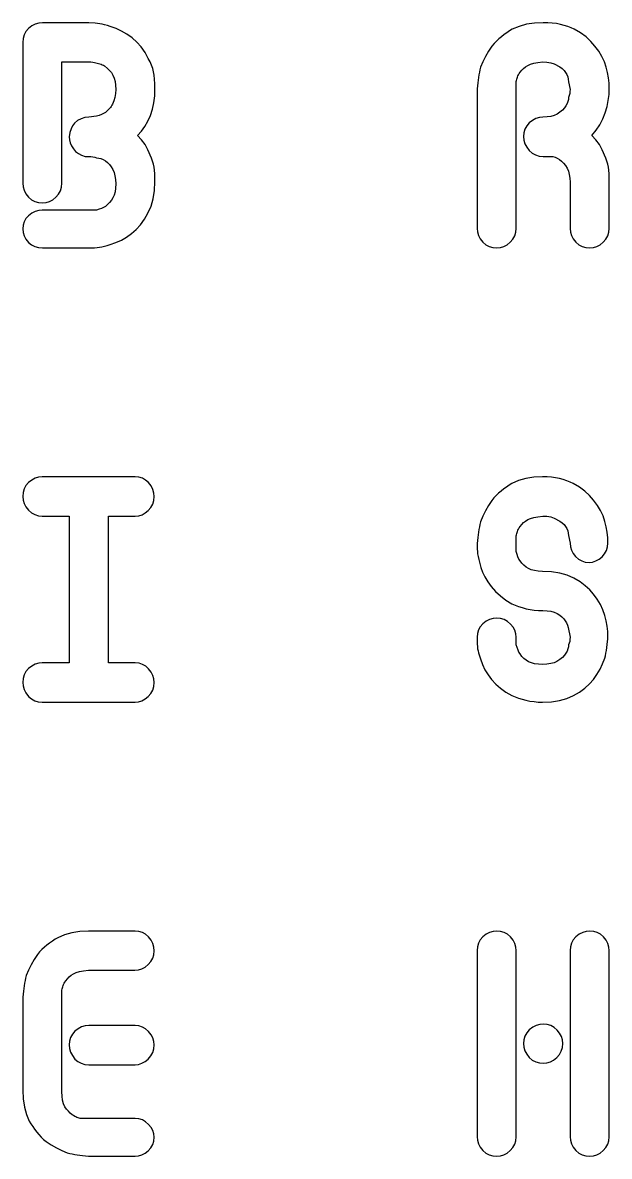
# Model space of a CAD drawing. Header units: metres. Extents: x -3 to 203, y -205 to 5.
# Drawn here: x 56.9 to 82.72, y -144.84 to -94.92 of the extents above; entities that cross this region are included whole.
import ezdxf

# ---------------------------------------------------------------- set-up
doc = ezdxf.new("R2010")
doc.units = ezdxf.units.M

msp = doc.modelspace()

# ---------------------------------------------------------------- linework, layer by layer
for p, q in [((57.0421, -95.3092), (56.9636, -95.4565)), ((57.1519, -95.1758), (57.0421, -95.3092)), ((57.3006, -95.0655), (57.1519, -95.1758)), ((57.4526, -94.9868), (57.3006, -95.0655)), ((57.6081, -94.9395), (57.4526, -94.9868)), ((57.7669, -94.9238), (57.6081, -94.9395)), ((59.8199, -94.9238), (57.7669, -94.9238)), ((60.0866, -94.9518), (59.8199, -94.9238)), ((60.3009, -94.9798), (60.0866, -94.9518)), ((60.4002, -94.9968), (60.3009, -94.9798)), ((60.5091, -95.021), (60.4002, -94.9968)), ((60.6277, -95.0523), (60.5091, -95.021)), ((60.7559, -95.0908), (60.6277, -95.0523)), ((61.0096, -95.1794), (60.7559, -95.0908)), ((61.2546, -95.2925), (61.0096, -95.1794)), ((61.4911, -95.4299), (61.2546, -95.2925)), ((78.3323, -95.2883), (78.2136, -95.367)), ((78.4509, -95.2158), (78.3323, -95.2883)), ((78.7513, -95.088), (78.4509, -95.2158)), ((79.0796, -94.9968), (78.7513, -95.088)), ((79.4358, -94.942), (79.0796, -94.9968)), ((79.8199, -94.9238), (79.4358, -94.942)), ((80.0189, -94.9286), (79.8199, -94.9238)), ((80.2109, -94.943), (80.0189, -94.9286)), ((80.3959, -94.9671), (80.2109, -94.943)), ((80.5739, -95.0008), (80.3959, -94.9671)), ((80.7423, -95.0427), (80.5739, -95.0008)), ((80.8986, -95.0925), (80.7423, -95.0427)), ((81.0428, -95.1502), (80.8986, -95.0925)), ((81.1749, -95.2158), (81.0428, -95.1502)), ((81.4566, -95.3766), (81.1749, -95.2158)), ((56.9166, -95.6177), (56.9009, -95.7928)), ((56.9009, -95.7928), (56.9009, -101.991)), ((56.9636, -95.4565), (56.9166, -95.6177)), ((61.7189, -95.5918), (61.4911, -95.4299)), ((61.9311, -95.7788), (61.7189, -95.5918)), ((62.1206, -95.9918), (61.9311, -95.7788)), ((77.6513, -95.8445), (77.5569, -95.9538)), ((77.7526, -95.7395), (77.6513, -95.8445)), ((77.8608, -95.6389), (77.7526, -95.7395)), ((77.9759, -95.5428), (77.8608, -95.6389)), ((78.0948, -95.4518), (77.9759, -95.5428)), ((78.2136, -95.367), (78.0948, -95.4518)), ((81.7019, -95.5533), (81.4566, -95.3766)), ((81.9106, -95.7456), (81.7019, -95.5533)), ((82.0829, -95.9538), (81.9106, -95.7456)), ((62.2876, -96.2308), (62.1206, -95.9918)), ((62.4319, -96.4958), (62.2876, -96.2308)), ((77.4051, -96.1789), (77.2709, -96.4093)), ((77.5569, -95.9538), (77.4051, -96.1789)), ((82.2561, -96.1785), (82.0829, -95.9538)), ((82.3986, -96.4075), (82.2561, -96.1785)), ((58.6289, -101.991), (58.6289, -96.6518)), ((58.6289, -96.6518), (59.8199, -96.6518)), ((59.8199, -96.6518), (59.9064, -96.6539)), ((59.9064, -96.6539), (59.9859, -96.6605)), ((59.9859, -96.6605), (60.0584, -96.6714)), ((60.0584, -96.6714), (60.1239, -96.6868)), ((60.1239, -96.6868), (60.2996, -96.7398)), ((60.2996, -96.7398), (60.3529, -96.7578)), ((60.3529, -96.7578), (60.4036, -96.7775)), ((60.4036, -96.7775), (60.4516, -96.8015)), ((60.4516, -96.8015), (60.4971, -96.8299)), ((60.4971, -96.8299), (60.6386, -96.9385)), ((62.5089, -96.6475), (62.4319, -96.4958)), ((62.5729, -96.7968), (62.5089, -96.6475)), ((62.6239, -96.9435), (62.5729, -96.7968)), ((77.1541, -96.6449), (77.0549, -96.8858)), ((77.2709, -96.4093), (77.1541, -96.6449)), ((79.0383, -96.8654), (79.1349, -96.8048)), ((79.1349, -96.8048), (79.2519, -96.7536)), ((79.2519, -96.7536), (79.4009, -96.711)), ((79.4009, -96.711), (79.5819, -96.6771)), ((79.5819, -96.6771), (79.7949, -96.6518)), ((79.7949, -96.6518), (79.9798, -96.6614)), ((79.9798, -96.6614), (80.1454, -96.6905)), ((80.1454, -96.6905), (80.2917, -96.739)), ((80.2917, -96.739), (80.5417, -96.8733)), ((82.5106, -96.6409), (82.3986, -96.4075)), ((82.5919, -96.8788), (82.5106, -96.6409)), ((60.6386, -96.9385), (60.7269, -97.0258)), ((60.7269, -97.0258), (60.8046, -97.1245)), ((60.8046, -97.1245), (60.8719, -97.2348)), ((60.8719, -97.2348), (60.9266, -97.3609)), ((62.6619, -97.0878), (62.6239, -96.9435)), ((62.6894, -97.2411), (62.6619, -97.0878)), ((62.7091, -97.4163), (62.6894, -97.2411)), ((76.9639, -97.3308), (76.9306, -97.5675)), ((76.9827, -97.2193), (76.9639, -97.3308)), ((77.0041, -97.108), (76.9827, -97.2193)), ((77.0282, -96.9968), (77.0041, -97.108)), ((77.0549, -96.8858), (77.0282, -96.9968)), ((78.6611, -97.3673), (78.6769, -97.3188)), ((78.6769, -97.3188), (78.6974, -97.269)), ((78.6974, -97.269), (78.7241, -97.2175)), ((78.7241, -97.2175), (78.7569, -97.1644)), ((78.7569, -97.1644), (78.7959, -97.1098)), ((78.7959, -97.1098), (78.8688, -97.0179)), ((78.8688, -97.0179), (78.9496, -96.9365)), ((78.9496, -96.9365), (79.0383, -96.8654)), ((80.5417, -96.8733), (80.6464, -96.947)), ((80.6464, -96.947), (80.7327, -97.0278)), ((80.7327, -97.0278), (80.8009, -97.1158)), ((80.8009, -97.1158), (80.8534, -97.2094)), ((80.8534, -97.2094), (80.8929, -97.3085)), ((80.8929, -97.3085), (80.9194, -97.4129)), ((82.6501, -97.1183), (82.5919, -96.8788)), ((82.6916, -97.357), (82.6501, -97.1183)), ((60.9266, -97.3609), (60.9656, -97.5073)), ((60.9656, -97.5073), (60.9891, -97.6739)), ((60.9891, -97.6739), (60.9969, -97.8608)), ((62.7209, -97.6131), (62.7091, -97.4163)), ((62.7122, -98.1505), (62.7249, -97.8318)), ((62.7249, -97.8318), (62.7209, -97.6131)), ((76.9306, -97.5675), (76.9009, -97.8318)), ((76.9009, -97.8318), (76.9009, -103.981)), ((78.6289, -97.5128), (78.6371, -97.4643)), ((78.6289, -103.983), (78.6289, -97.5128)), ((78.6371, -97.4643), (78.6479, -97.4158)), ((78.6479, -97.4158), (78.6611, -97.3673)), ((80.9194, -97.4129), (80.9329, -97.5228)), ((80.9329, -97.5228), (80.9969, -97.8608)), ((82.7166, -97.5948), (82.6916, -97.357)), ((82.7136, -98.0858), (82.7249, -97.8318)), ((82.7249, -97.8318), (82.7166, -97.5948)), ((60.9621, -98.2125), (60.9187, -98.3672)), ((60.9882, -98.0437), (60.9621, -98.2125)), ((60.9969, -97.8608), (60.9882, -98.0437)), ((62.6744, -98.4528), (62.7122, -98.1505)), ((80.9256, -98.3037), (80.9036, -98.3965)), ((80.9329, -98.2118), (80.9256, -98.3037)), ((80.9609, -98.1264), (80.9329, -98.2118)), ((80.9809, -98.0395), (80.9609, -98.1264)), ((80.9929, -97.9509), (80.9809, -98.0395)), ((80.9969, -97.8608), (80.9929, -97.9509)), ((82.6796, -98.3468), (82.7136, -98.0858)), ((60.7199, -98.7038), (60.5399, -98.8728)), ((60.7596, -98.66), (60.7199, -98.7038)), ((60.7959, -98.6128), (60.7596, -98.66)), ((60.8286, -98.562), (60.7959, -98.6128)), ((60.8579, -98.5078), (60.8286, -98.562)), ((60.9187, -98.3672), (60.8579, -98.5078)), ((62.5229, -99.0078), (62.6113, -98.7385)), ((62.6113, -98.7385), (62.6744, -98.4528)), ((80.6591, -98.7728), (80.5509, -98.8653)), ((80.7474, -98.6793), (80.6591, -98.7728)), ((80.8159, -98.5848), (80.7474, -98.6793)), ((80.8671, -98.4902), (80.8159, -98.5848)), ((80.9036, -98.3965), (80.8671, -98.4902)), ((82.5439, -98.8898), (82.6231, -98.6148)), ((82.6231, -98.6148), (82.6796, -98.3468)), ((59.3207, -99.2362), (59.1869, -99.3548)), ((59.4701, -99.1515), (59.3207, -99.2362)), ((59.6352, -99.1007), (59.4701, -99.1515)), ((59.8159, -99.0838), (59.6352, -99.1007)), ((60.1519, -99.0418), (59.8159, -99.0838)), ((60.2695, -99.0049), (60.1519, -99.0418)), ((60.3734, -98.9645), (60.2695, -99.0049)), ((60.4635, -98.9204), (60.3734, -98.9645)), ((60.5399, -98.8728), (60.4635, -98.9204)), ((62.2819, -99.489), (62.4124, -99.2583)), ((62.4124, -99.2583), (62.5229, -99.0078)), ((79.1969, -99.3368), (79.0884, -99.4694)), ((79.3431, -99.2261), (79.1969, -99.3368)), ((79.4929, -99.147), (79.3431, -99.2261)), ((79.6461, -99.0996), (79.4929, -99.147)), ((79.8029, -99.0838), (79.6461, -99.0996)), ((79.9864, -99.0758), (79.8029, -99.0838)), ((80.1509, -99.052), (79.9864, -99.0758)), ((80.2964, -99.0123), (80.1509, -99.052)), ((80.4229, -98.9568), (80.2964, -99.0123)), ((80.5509, -98.8653), (80.4229, -98.9568)), ((82.3081, -99.418), (82.4399, -99.1608)), ((82.4399, -99.1608), (82.5439, -98.8898)), ((58.9795, -99.7673), (58.9489, -99.9548)), ((59.0294, -99.6048), (58.9795, -99.7673)), ((59.0985, -99.4673), (59.0294, -99.6048)), ((59.1869, -99.3548), (59.0985, -99.4673)), ((61.9609, -99.8908), (62.1314, -99.6998)), ((62.1314, -99.6998), (62.2819, -99.489)), ((78.9644, -99.7714), (78.9489, -99.9408)), ((79.0109, -99.6143), (78.9644, -99.7714)), ((79.0884, -99.4694), (79.0109, -99.6143)), ((81.9609, -99.8908), (82.1484, -99.6613)), ((82.1484, -99.6613), (82.3081, -99.418)), ((58.9489, -99.9548), (58.9603, -100.089)), ((58.9603, -100.089), (58.9944, -100.22)), ((58.9944, -100.22), (59.0513, -100.349)), ((62.1362, -100.086), (61.9609, -99.8908)), ((62.2874, -100.294), (62.1362, -100.086)), ((62.4142, -100.517), (62.2874, -100.294)), ((78.9489, -99.9408), (78.9644, -100.1)), ((78.9644, -100.1), (79.0111, -100.257)), ((79.0111, -100.257), (79.0889, -100.409)), ((82.1362, -100.086), (81.9609, -99.8908)), ((82.2874, -100.294), (82.1362, -100.086)), ((82.4142, -100.517), (82.2874, -100.294)), ((59.0513, -100.349), (59.1309, -100.476)), ((59.1309, -100.476), (59.2314, -100.59)), ((59.2314, -100.59), (59.3511, -100.685)), ((59.3511, -100.685), (59.4899, -100.758)), ((59.4899, -100.758), (59.6479, -100.812)), ((59.6479, -100.812), (59.8159, -100.812)), ((59.8159, -100.812), (59.9051, -100.816)), ((59.9051, -100.816), (59.9909, -100.828)), ((59.9909, -100.828), (60.0731, -100.848)), ((62.5741, -100.886), (62.4142, -100.517)), ((79.0889, -100.409), (79.1979, -100.559)), ((79.1979, -100.559), (79.3293, -100.669)), ((79.3293, -100.669), (79.4744, -100.748)), ((79.4744, -100.748), (79.6333, -100.796)), ((79.6333, -100.796), (79.8059, -100.812)), ((79.8059, -100.812), (80.1379, -100.812)), ((80.1379, -100.812), (80.2364, -100.82)), ((80.2364, -100.82), (80.3349, -100.845)), ((82.5741, -100.886), (82.4142, -100.517)), ((60.0731, -100.848), (60.1519, -100.876)), ((60.1519, -100.876), (60.2489, -100.884)), ((60.2489, -100.884), (60.3459, -100.909)), ((60.3459, -100.909), (60.4429, -100.95)), ((60.4429, -100.95), (60.5399, -101.008)), ((60.5399, -101.008), (60.6329, -101.081)), ((60.6329, -101.081), (60.7181, -101.169)), ((60.7181, -101.169), (60.7954, -101.272)), ((60.7954, -101.272), (60.8649, -101.39)), ((62.6209, -101.018), (62.5741, -100.886)), ((62.6571, -101.15), (62.6209, -101.018)), ((62.6829, -101.283), (62.6571, -101.15)), ((62.7012, -101.423), (62.6829, -101.283)), ((80.3349, -100.845), (80.4334, -100.886)), ((80.4334, -100.886), (80.5319, -100.944)), ((80.5319, -100.944), (80.6264, -101.017)), ((80.6264, -101.017), (80.7131, -101.104)), ((80.7131, -101.104), (80.7919, -101.207)), ((80.7919, -101.207), (80.8629, -101.325)), ((80.8629, -101.325), (80.9215, -101.457)), ((82.6209, -101.018), (82.5741, -100.886)), ((82.6571, -101.15), (82.6209, -101.018)), ((82.6829, -101.283), (82.6571, -101.15)), ((82.7012, -101.423), (82.6829, -101.283)), ((60.8649, -101.39), (60.9226, -101.522)), ((60.9226, -101.522), (60.9639, -101.67)), ((60.9639, -101.67), (60.9886, -101.834)), ((60.9886, -101.834), (60.9969, -102.014)), ((62.7144, -101.578), (62.7012, -101.423)), ((62.7222, -101.749), (62.7144, -101.578)), ((62.7249, -101.936), (62.7222, -101.749)), ((80.9215, -101.457), (80.9634, -101.605)), ((80.9634, -101.605), (80.9885, -101.769)), ((80.9885, -101.769), (80.9969, -101.948)), ((82.7144, -101.578), (82.7012, -101.423)), ((82.7222, -101.749), (82.7144, -101.578)), ((82.7249, -101.936), (82.7222, -101.749)), ((56.9009, -101.991), (56.9167, -102.15)), ((56.9167, -102.15), (56.9641, -102.306)), ((56.9641, -102.306), (57.0432, -102.459)), ((58.4787, -102.475), (58.5621, -102.327)), ((58.5621, -102.327), (58.6122, -102.166)), ((58.6122, -102.166), (58.6289, -101.991)), ((60.9891, -102.209), (60.9656, -102.378)), ((60.9969, -102.014), (60.9891, -102.209)), ((62.6479, -102.675), (62.7056, -102.319)), ((62.7056, -102.319), (62.7249, -101.936)), ((80.9969, -101.948), (80.9969, -103.985)), ((82.7249, -103.981), (82.7249, -101.936)), ((57.0432, -102.459), (57.1539, -102.608)), ((57.1539, -102.608), (57.2874, -102.718)), ((57.2874, -102.718), (57.4349, -102.797)), ((57.4349, -102.797), (57.5964, -102.844)), ((57.9299, -102.844), (58.0809, -102.797)), ((58.0809, -102.797), (58.2249, -102.718)), ((58.2249, -102.718), (58.3619, -102.608)), ((58.3619, -102.608), (58.4787, -102.475)), ((60.8046, -102.74), (60.7269, -102.836)), ((60.8719, -102.639), (60.8046, -102.74)), ((60.9266, -102.522), (60.8719, -102.639)), ((60.9656, -102.378), (60.9266, -102.522)), ((62.5516, -103.004), (62.6479, -102.675)), ((57.3001, -103.317), (57.1519, -103.424)), ((57.4519, -103.241), (57.3001, -103.317)), ((57.6071, -103.195), (57.4519, -103.241)), ((57.5964, -102.844), (57.7719, -102.86)), ((57.7659, -103.18), (57.6071, -103.195)), ((60.1519, -103.18), (57.7659, -103.18)), ((57.7719, -102.86), (57.9299, -102.844)), ((60.2695, -103.143), (60.1519, -103.18)), ((60.3734, -103.103), (60.2695, -103.143)), ((60.4635, -103.06), (60.3734, -103.103)), ((60.5399, -103.013), (60.4635, -103.06)), ((60.6386, -102.927), (60.5399, -103.013)), ((60.7269, -102.836), (60.6386, -102.927)), ((62.2564, -103.58), (62.4169, -103.307)), ((62.4169, -103.307), (62.5516, -103.004)), ((56.9636, -103.69), (56.9166, -103.842)), ((57.0421, -103.551), (56.9636, -103.69)), ((57.1519, -103.424), (57.0421, -103.551)), ((61.8934, -104.032), (62.0819, -103.821)), ((62.0819, -103.821), (62.2564, -103.58)), ((56.9166, -103.842), (56.9009, -104.005)), ((56.9009, -104.005), (56.9166, -104.159)), ((56.9166, -104.159), (56.9636, -104.309)), ((56.9636, -104.309), (57.0421, -104.456)), ((61.4753, -104.363), (61.6909, -104.211)), ((61.6909, -104.211), (61.8934, -104.032)), ((76.9009, -103.981), (76.9167, -104.139)), ((76.9167, -104.139), (76.9641, -104.294)), ((76.9641, -104.294), (77.0432, -104.446)), ((78.4787, -104.462), (78.5621, -104.316)), ((78.5621, -104.316), (78.6122, -104.156)), ((78.6122, -104.156), (78.6289, -103.983)), ((80.9969, -103.985), (81.0127, -104.142)), ((81.0127, -104.142), (81.0601, -104.297)), ((81.0601, -104.297), (81.1392, -104.447)), ((82.5747, -104.461), (82.6581, -104.315)), ((82.6581, -104.315), (82.7082, -104.155)), ((82.7082, -104.155), (82.7249, -103.981)), ((57.0421, -104.456), (57.1519, -104.6)), ((57.1519, -104.6), (57.2848, -104.706)), ((57.2848, -104.706), (57.4316, -104.783)), ((57.4316, -104.783), (57.5923, -104.828)), ((57.5923, -104.828), (57.7669, -104.844)), ((60.0674, -104.837), (60.178, -104.828)), ((60.178, -104.828), (60.2799, -104.816)), ((60.2799, -104.816), (60.3831, -104.797)), ((60.3831, -104.797), (60.4969, -104.77)), ((60.4969, -104.77), (60.6211, -104.735)), ((60.6211, -104.735), (60.7559, -104.691)), ((60.7559, -104.691), (61.0078, -104.603)), ((61.0078, -104.603), (61.2476, -104.494)), ((61.2476, -104.494), (61.4753, -104.363)), ((77.0432, -104.446), (77.1539, -104.594)), ((77.1539, -104.594), (77.2874, -104.703)), ((77.2874, -104.703), (77.4349, -104.781)), ((77.4349, -104.781), (77.5964, -104.828)), ((77.5964, -104.828), (77.7719, -104.844)), ((77.7719, -104.844), (77.9299, -104.828)), ((77.9299, -104.828), (78.0809, -104.781)), ((78.0809, -104.781), (78.2249, -104.703)), ((78.2249, -104.703), (78.3619, -104.594)), ((78.3619, -104.594), (78.4787, -104.462)), ((81.1392, -104.447), (81.2499, -104.595)), ((81.2499, -104.595), (81.3834, -104.704)), ((81.3834, -104.704), (81.5309, -104.781)), ((81.5309, -104.781), (81.6924, -104.828)), ((81.6924, -104.828), (81.8679, -104.844)), ((81.8679, -104.844), (82.0259, -104.828)), ((82.0259, -104.828), (82.1769, -104.781)), ((82.1769, -104.781), (82.3209, -104.703)), ((82.3209, -104.703), (82.4579, -104.594)), ((82.4579, -104.594), (82.5747, -104.461)), ((57.7669, -104.844), (59.8199, -104.844)), ((59.8199, -104.844), (59.948, -104.842)), ((59.948, -104.842), (60.0674, -104.837)), ((57.0415, -115.31), (56.9634, -115.458)), ((57.1509, -115.177), (57.0415, -115.31)), ((57.2986, -115.066), (57.1509, -115.177)), ((57.4496, -114.987), (57.2986, -115.066)), ((57.6041, -114.94), (57.4496, -114.987)), ((57.7619, -114.924), (57.6041, -114.94)), ((61.8459, -114.924), (57.7619, -114.924)), ((62.0133, -114.94), (61.8459, -114.924)), ((62.1686, -114.987), (62.0133, -114.94)), ((62.3118, -115.066), (62.1686, -114.987)), ((62.4429, -115.177), (62.3118, -115.066)), ((62.5522, -115.326), (62.4429, -115.177)), ((78.3164, -115.292), (78.1989, -115.372)), ((78.4339, -115.219), (78.3164, -115.292)), ((78.7311, -115.09), (78.4339, -115.219)), ((79.0559, -114.998), (78.7311, -115.09)), ((79.4081, -114.942), (79.0559, -114.998)), ((79.7879, -114.924), (79.4081, -114.942)), ((79.9845, -114.929), (79.7879, -114.924)), ((80.1741, -114.943), (79.9845, -114.929)), ((80.3569, -114.967), (80.1741, -114.943)), ((80.5329, -115.001), (80.3569, -114.967)), ((80.6998, -115.043), (80.5329, -115.001)), ((80.8546, -115.093), (80.6998, -115.043)), ((80.9973, -115.151), (80.8546, -115.093)), ((81.1279, -115.217), (80.9973, -115.151)), ((81.4068, -115.378), (81.1279, -115.217)), ((56.9165, -115.619), (56.9009, -115.795)), ((56.9009, -115.795), (56.9166, -115.953)), ((56.9634, -115.458), (56.9165, -115.619)), ((62.6304, -115.479), (62.5522, -115.326)), ((62.6772, -115.635), (62.6304, -115.479)), ((62.6766, -115.964), (62.6929, -115.795)), ((62.6929, -115.795), (62.6772, -115.635)), ((77.7434, -115.748), (77.6433, -115.854)), ((77.8503, -115.647), (77.7434, -115.748)), ((77.9639, -115.55), (77.8503, -115.647)), ((78.0814, -115.458), (77.9639, -115.55)), ((78.1989, -115.372), (78.0814, -115.458)), ((81.6494, -115.555), (81.4068, -115.378)), ((81.8557, -115.748), (81.6494, -115.555)), ((82.0259, -115.956), (81.8557, -115.748)), ((56.9166, -115.953), (56.9636, -116.104)), ((56.9636, -116.104), (57.0421, -116.248)), ((57.0421, -116.248), (57.1519, -116.385)), ((62.4319, -116.399), (62.5461, -116.266)), ((62.5461, -116.266), (62.6276, -116.121)), ((62.6276, -116.121), (62.6766, -115.964)), ((77.3999, -116.191), (77.2671, -116.424)), ((77.5499, -115.964), (77.3999, -116.191)), ((77.6433, -115.854), (77.5499, -115.964)), ((82.1973, -116.181), (82.0259, -115.956)), ((82.3384, -116.412), (82.1973, -116.181)), ((57.1519, -116.385), (57.2843, -116.502)), ((57.2843, -116.502), (57.4306, -116.585)), ((57.4306, -116.585), (57.5908, -116.635)), ((57.5908, -116.635), (57.7649, -116.652)), ((57.7649, -116.652), (58.9489, -116.652)), ((58.9489, -116.652), (58.9489, -123.116)), ((60.6769, -123.116), (60.6769, -116.652)), ((60.6769, -116.652), (61.8559, -116.652)), ((61.8559, -116.652), (62.0104, -116.636)), ((62.0104, -116.636), (62.1579, -116.589)), ((62.1579, -116.589), (62.2984, -116.509)), ((62.2984, -116.509), (62.4319, -116.399)), ((77.1514, -116.662), (77.0529, -116.905)), ((77.2671, -116.424), (77.1514, -116.662)), ((79.0383, -116.868), (79.1349, -116.807)), ((79.1349, -116.807), (79.2519, -116.755)), ((79.2519, -116.755), (79.4009, -116.712)), ((79.4009, -116.712), (79.5819, -116.677)), ((79.5819, -116.677), (79.7949, -116.652)), ((79.7949, -116.652), (79.9798, -116.661)), ((79.9798, -116.661), (80.1454, -116.69)), ((80.1454, -116.69), (80.2917, -116.738)), ((80.2917, -116.738), (80.5417, -116.87)), ((82.4492, -116.646), (82.3384, -116.412)), ((82.5299, -116.885), (82.4492, -116.646)), ((76.9816, -117.242), (76.9629, -117.355)), ((77.0029, -117.13), (76.9816, -117.242)), ((77.0266, -117.017), (77.0029, -117.13)), ((77.0529, -116.905), (77.0266, -117.017)), ((78.6769, -117.327), (78.6974, -117.276)), ((78.6974, -117.276), (78.7241, -117.225)), ((78.7241, -117.225), (78.7569, -117.171)), ((78.7569, -117.171), (78.7959, -117.116)), ((78.7959, -117.116), (78.8688, -117.023)), ((78.8688, -117.023), (78.9496, -116.94)), ((78.9496, -116.94), (79.0383, -116.868)), ((80.5417, -116.87), (80.6464, -116.943)), ((80.6464, -116.943), (80.7327, -117.023)), ((80.7327, -117.023), (80.8009, -117.11)), ((80.8009, -117.11), (80.8534, -117.202)), ((80.8534, -117.202), (80.8929, -117.3)), ((80.8929, -117.3), (80.9194, -117.403)), ((82.5872, -117.125), (82.5299, -116.885)), ((82.6281, -117.364), (82.5872, -117.125)), ((76.9304, -117.594), (76.9009, -117.861)), ((76.9629, -117.355), (76.9304, -117.594)), ((78.6289, -117.523), (78.6371, -117.474)), ((78.6289, -118.212), (78.6289, -117.523)), ((78.6371, -117.474), (78.6479, -117.425)), ((78.6479, -117.425), (78.6611, -117.376)), ((78.6611, -117.376), (78.6769, -117.327)), ((80.9194, -117.403), (80.9329, -117.512)), ((80.9329, -117.512), (80.9969, -117.845)), ((82.6527, -117.602), (82.6281, -117.364)), ((82.6609, -117.84), (82.6527, -117.602)), ((76.9009, -117.861), (76.9026, -117.984)), ((76.9026, -117.984), (76.9076, -118.102)), ((76.9076, -118.102), (76.9161, -118.213)), ((76.9161, -118.213), (76.9279, -118.318)), ((78.6651, -118.337), (78.6289, -118.212)), ((80.9969, -117.845), (81.0121, -118.001)), ((81.0121, -118.001), (81.0576, -118.15)), ((81.0576, -118.15), (81.1336, -118.292)), ((81.1336, -118.292), (81.2399, -118.428)), ((82.4039, -118.44), (82.5163, -118.308)), ((82.5163, -118.308), (82.5966, -118.164)), ((82.5966, -118.164), (82.6448, -118.008)), ((82.6448, -118.008), (82.6609, -117.84)), ((76.9279, -118.318), (76.9475, -118.432)), ((76.9475, -118.432), (76.9784, -118.57)), ((76.9784, -118.57), (77.0205, -118.734)), ((77.0205, -118.734), (77.0739, -118.922)), ((78.7049, -118.447), (78.6651, -118.337)), ((78.7481, -118.541), (78.7049, -118.447)), ((78.7949, -118.62), (78.7481, -118.541)), ((78.8751, -118.726), (78.7949, -118.62)), ((78.9639, -118.819), (78.8751, -118.726)), ((81.2399, -118.428), (81.3686, -118.543)), ((81.3686, -118.543), (81.5109, -118.625)), ((81.5109, -118.625), (81.6666, -118.674)), ((81.6666, -118.674), (81.8359, -118.691)), ((81.8359, -118.691), (81.988, -118.675)), ((81.988, -118.675), (82.1334, -118.628)), ((82.1334, -118.628), (82.272, -118.55)), ((82.272, -118.55), (82.4039, -118.44)), ((77.0739, -118.922), (77.1467, -119.124)), ((77.1467, -119.124), (77.2471, -119.331)), ((79.0611, -118.898), (78.9639, -118.819)), ((79.1669, -118.965), (79.0611, -118.898)), ((79.2886, -119.017), (79.1669, -118.965)), ((79.4329, -119.054), (79.2886, -119.017)), ((79.5996, -119.076), (79.4329, -119.054)), ((79.7889, -119.084), (79.5996, -119.076)), ((80.1808, -119.103), (79.7889, -119.084)), ((80.5416, -119.16), (80.1808, -119.103)), ((80.8713, -119.255), (80.5416, -119.16)), ((81.1699, -119.388), (80.8713, -119.255)), ((77.2471, -119.331), (77.3752, -119.542)), ((77.3752, -119.542), (77.5309, -119.758)), ((77.5309, -119.758), (77.7151, -119.969)), ((81.4356, -119.546), (81.1699, -119.388)), ((81.6669, -119.716), (81.4356, -119.546)), ((81.8636, -119.898), (81.6669, -119.716)), ((77.7151, -119.969), (77.9279, -120.165)), ((77.9279, -120.165), (78.1691, -120.348)), ((82.0259, -120.092), (81.8636, -119.898)), ((82.1968, -120.311), (82.0259, -120.092)), ((78.1691, -120.348), (78.4389, -120.517)), ((78.4389, -120.517), (78.5817, -120.577)), ((78.5817, -120.577), (78.7331, -120.632)), ((78.7331, -120.632), (78.8932, -120.683)), ((78.8932, -120.683), (79.0619, -120.728)), ((79.0619, -120.728), (79.2379, -120.764)), ((79.2379, -120.764), (79.4191, -120.791)), ((79.4191, -120.791), (79.6055, -120.806)), ((79.6055, -120.806), (79.7969, -120.812)), ((82.3366, -120.541), (82.1968, -120.311)), ((82.4453, -120.781), (82.3366, -120.541)), ((82.5229, -121.032), (82.4453, -120.781)), ((77.3031, -121.28), (77.1539, -121.39)), ((77.4559, -121.202), (77.3031, -121.28)), ((77.6121, -121.155), (77.4559, -121.202)), ((77.7719, -121.14), (77.6121, -121.155)), ((77.9413, -121.156), (77.7719, -121.14)), ((78.0984, -121.206), (77.9413, -121.156)), ((78.2433, -121.288), (78.0984, -121.206)), ((78.3759, -121.404), (78.2433, -121.288)), ((79.7969, -120.812), (79.9818, -120.82)), ((79.9818, -120.82), (80.1484, -120.845)), ((80.1484, -120.845), (80.2968, -120.886)), ((80.2968, -120.886), (80.4269, -120.944)), ((80.4269, -120.944), (80.5405, -121.013)), ((80.5405, -121.013), (80.6384, -121.089)), ((80.6384, -121.089), (80.7205, -121.172)), ((80.7205, -121.172), (80.7869, -121.262)), ((80.7869, -121.262), (80.8402, -121.356)), ((82.5833, -121.265), (82.5229, -121.032)), ((82.6264, -121.497), (82.5833, -121.265)), ((76.9641, -121.664), (76.9167, -121.819)), ((77.0432, -121.521), (76.9641, -121.664)), ((77.1539, -121.39), (77.0432, -121.521)), ((78.4866, -121.539), (78.3759, -121.404)), ((78.5656, -121.681), (78.4866, -121.539)), ((78.6131, -121.831), (78.5656, -121.681)), ((80.8402, -121.356), (80.8824, -121.454)), ((80.8824, -121.454), (80.9133, -121.553)), ((80.9133, -121.553), (80.9969, -121.989)), ((82.6523, -121.728), (82.6264, -121.497)), ((82.6609, -121.957), (82.6523, -121.728)), ((76.9167, -121.819), (76.9009, -121.987)), ((76.9009, -121.987), (76.9026, -122.149)), ((76.9026, -122.149), (76.9076, -122.287)), ((76.9076, -122.287), (76.9161, -122.401)), ((78.6289, -121.987), (78.6131, -121.831)), ((78.6289, -122.321), (78.6289, -121.987)), ((80.9609, -122.248), (80.9329, -122.321)), ((80.9809, -122.169), (80.9609, -122.248)), ((80.9929, -122.082), (80.9809, -122.169)), ((80.9969, -121.989), (80.9929, -122.082)), ((82.6189, -122.434), (82.6373, -122.303)), ((82.6373, -122.303), (82.6504, -122.179)), ((82.6504, -122.179), (82.6582, -122.064)), ((82.6582, -122.064), (82.6609, -121.957)), ((76.9161, -122.401), (76.9279, -122.492)), ((76.9279, -122.492), (76.9462, -122.578)), ((76.9462, -122.578), (76.9731, -122.68)), ((76.9731, -122.68), (77.0087, -122.799)), ((77.0087, -122.799), (77.0529, -122.935)), ((78.6652, -122.444), (78.6289, -122.321)), ((78.7051, -122.553), (78.6652, -122.444)), ((78.7487, -122.645), (78.7051, -122.553)), ((78.7959, -122.723), (78.7487, -122.645)), ((78.8763, -122.827), (78.7959, -122.723)), ((80.7459, -122.781), (80.6569, -122.873)), ((80.8149, -122.688), (80.7459, -122.781)), ((80.8665, -122.595), (80.8149, -122.688)), ((80.9034, -122.502), (80.8665, -122.595)), ((80.9255, -122.411), (80.9034, -122.502)), ((80.9329, -122.321), (80.9255, -122.411)), ((82.5229, -122.91), (82.5495, -122.802)), ((82.5495, -122.802), (82.5744, -122.687)), ((82.5744, -122.687), (82.5975, -122.564)), ((82.5975, -122.564), (82.6189, -122.434)), ((57.2997, -123.258), (57.1519, -123.369)), ((57.4511, -123.179), (57.2997, -123.258)), ((57.6062, -123.132), (57.4511, -123.179)), ((57.7649, -123.116), (57.6062, -123.132)), ((58.9489, -123.116), (57.7649, -123.116)), ((61.8559, -123.116), (60.6769, -123.116)), ((62.0214, -123.132), (61.8559, -123.116)), ((62.1749, -123.182), (62.0214, -123.132)), ((62.3164, -123.266), (62.1749, -123.182)), ((62.4459, -123.383), (62.3164, -123.266)), ((77.0529, -122.935), (77.1405, -123.181)), ((77.1405, -123.181), (77.2514, -123.415)), ((78.9654, -122.918), (78.8763, -122.827)), ((79.0633, -122.996), (78.9654, -122.918)), ((79.1699, -123.062), (79.0633, -122.996)), ((79.2922, -123.113), (79.1699, -123.062)), ((79.4371, -123.15), (79.2922, -123.113)), ((79.6047, -123.172), (79.4371, -123.15)), ((79.7949, -123.18), (79.6047, -123.172)), ((79.9798, -123.172), (79.7949, -123.18)), ((80.1454, -123.148), (79.9798, -123.172)), ((80.2917, -123.109), (80.1454, -123.148)), ((80.4189, -123.055), (80.2917, -123.109)), ((80.5479, -122.964), (80.4189, -123.055)), ((80.6569, -122.873), (80.5479, -122.964)), ((82.3154, -123.398), (82.4295, -123.16)), ((82.4295, -123.16), (82.5229, -122.91)), ((56.9636, -123.646), (56.9166, -123.803)), ((57.0421, -123.501), (56.9636, -123.646)), ((57.1519, -123.369), (57.0421, -123.501)), ((62.5539, -123.52), (62.4459, -123.383)), ((62.6311, -123.664), (62.5539, -123.52)), ((62.6774, -123.815), (62.6311, -123.664)), ((77.2514, -123.415), (77.3855, -123.638)), ((77.3855, -123.638), (77.5429, -123.849)), ((82.0249, -123.843), (82.1805, -123.626)), ((82.1805, -123.626), (82.3154, -123.398)), ((56.9166, -123.803), (56.9009, -123.973)), ((56.9009, -123.973), (56.9165, -124.132)), ((56.9165, -124.132), (56.9634, -124.289)), ((56.9634, -124.289), (57.0415, -124.441)), ((62.6269, -124.31), (62.6764, -124.148)), ((62.6764, -124.148), (62.6929, -123.973)), ((62.6929, -123.973), (62.6774, -123.815)), ((77.5429, -123.849), (77.7257, -124.046)), ((77.7257, -124.046), (77.9351, -124.23)), ((77.9351, -124.23), (78.1712, -124.401)), ((81.4074, -124.401), (81.6401, -124.231)), ((81.6401, -124.231), (81.8459, -124.045)), ((81.8459, -124.045), (82.0249, -123.843)), ((57.0415, -124.441), (57.1509, -124.591)), ((57.1509, -124.591), (57.2828, -124.701)), ((57.2828, -124.701), (57.4286, -124.78)), ((57.4286, -124.78), (57.5883, -124.828)), ((62.0019, -124.828), (62.1511, -124.78)), ((62.1511, -124.78), (62.2934, -124.701)), ((62.2934, -124.701), (62.4289, -124.591)), ((62.4289, -124.591), (62.5444, -124.457)), ((62.5444, -124.457), (62.6269, -124.31)), ((78.1712, -124.401), (78.4339, -124.558)), ((78.4339, -124.558), (78.5762, -124.616)), ((78.5762, -124.616), (78.7271, -124.67)), ((78.7271, -124.67), (78.8867, -124.718)), ((78.8867, -124.718), (79.0549, -124.762)), ((79.0549, -124.762), (79.2305, -124.798)), ((79.2305, -124.798), (79.4111, -124.823)), ((80.1785, -124.826), (80.5354, -124.771)), ((80.5354, -124.771), (80.8585, -124.681)), ((80.8585, -124.681), (81.1479, -124.554)), ((81.1479, -124.554), (81.4074, -124.401)), ((57.5883, -124.828), (57.7619, -124.844)), ((57.7619, -124.844), (61.8459, -124.844)), ((61.8459, -124.844), (62.0019, -124.828)), ((79.4111, -124.823), (79.597, -124.839)), ((79.597, -124.839), (79.7879, -124.844)), ((79.7879, -124.844), (80.1785, -124.826)), ((58.4429, -135.216), (58.3248, -135.288)), ((58.7413, -135.088), (58.4429, -135.216)), ((59.0676, -134.997), (58.7413, -135.088)), ((59.4218, -134.942), (59.0676, -134.997)), ((59.8039, -134.924), (59.4218, -134.942)), ((61.8459, -134.924), (59.8039, -134.924)), ((62.0133, -134.94), (61.8459, -134.924)), ((62.1686, -134.987), (62.0133, -134.94)), ((62.3118, -135.066), (62.1686, -134.987)), ((62.4429, -135.177), (62.3118, -135.066)), ((62.5522, -135.326), (62.4429, -135.177)), ((77.1539, -135.174), (77.0432, -135.306)), ((77.3031, -135.064), (77.1539, -135.174)), ((77.4559, -134.986), (77.3031, -135.064)), ((77.6121, -134.939), (77.4559, -134.986)), ((77.7719, -134.924), (77.6121, -134.939)), ((77.9413, -134.939), (77.7719, -134.924)), ((78.0984, -134.986), (77.9413, -134.939)), ((78.2433, -135.064), (78.0984, -134.986)), ((78.3759, -135.174), (78.2433, -135.064)), ((78.4866, -135.322), (78.3759, -135.174)), ((81.2499, -135.174), (81.1392, -135.306)), ((81.3991, -135.064), (81.2499, -135.174)), ((81.5519, -134.986), (81.3991, -135.064)), ((81.7081, -134.939), (81.5519, -134.986)), ((81.8679, -134.924), (81.7081, -134.939)), ((82.0372, -134.939), (81.8679, -134.924)), ((82.1944, -134.986), (82.0372, -134.939)), ((82.3392, -135.064), (82.1944, -134.986)), ((82.4719, -135.174), (82.3392, -135.064)), ((82.5826, -135.322), (82.4719, -135.174)), ((57.7479, -135.74), (57.6474, -135.844)), ((57.8554, -135.639), (57.7479, -135.74)), ((57.9699, -135.543), (57.8554, -135.639)), ((58.0883, -135.452), (57.9699, -135.543)), ((58.2066, -135.367), (58.0883, -135.452)), ((58.3248, -135.288), (58.2066, -135.367)), ((62.6304, -135.479), (62.5522, -135.326)), ((62.6772, -135.635), (62.6304, -135.479)), ((62.6929, -135.795), (62.6772, -135.635)), ((76.9167, -135.613), (76.9009, -135.787)), ((76.9641, -135.453), (76.9167, -135.613)), ((77.0432, -135.306), (76.9641, -135.453)), ((78.5656, -135.474), (78.4866, -135.322)), ((78.6131, -135.628), (78.5656, -135.474)), ((78.6289, -135.787), (78.6131, -135.628)), ((81.0127, -135.613), (80.9969, -135.787)), ((81.0601, -135.453), (81.0127, -135.613)), ((81.1392, -135.306), (81.0601, -135.453)), ((82.6616, -135.474), (82.5826, -135.322)), ((82.7091, -135.628), (82.6616, -135.474)), ((82.7249, -135.787), (82.7091, -135.628)), ((57.4026, -136.179), (57.2689, -136.409)), ((57.5539, -135.954), (57.4026, -136.179)), ((57.6474, -135.844), (57.5539, -135.954)), ((62.4279, -136.399), (62.5438, -136.266)), ((62.5438, -136.266), (62.6266, -136.121)), ((62.6266, -136.121), (62.6763, -135.964)), ((62.6763, -135.964), (62.6929, -135.795)), ((76.9009, -135.787), (76.9009, -143.981)), ((78.6289, -143.981), (78.6289, -135.787)), ((80.9969, -135.787), (80.9969, -143.981)), ((82.7249, -143.981), (82.7249, -135.787)), ((57.1526, -136.645), (57.0539, -136.886)), ((57.2689, -136.409), (57.1526, -136.645)), ((59.1369, -136.807), (59.254, -136.755)), ((59.254, -136.755), (59.4031, -136.712)), ((59.4031, -136.712), (59.5844, -136.677)), ((59.5844, -136.677), (59.7979, -136.652)), ((59.7979, -136.652), (61.8439, -136.652)), ((61.8439, -136.652), (62.0004, -136.636)), ((62.0004, -136.636), (62.1499, -136.589)), ((62.1499, -136.589), (62.2924, -136.509)), ((62.2924, -136.509), (62.4279, -136.399)), ((56.9817, -137.219), (56.9629, -137.331)), ((57.0031, -137.108), (56.9817, -137.219)), ((57.0272, -136.997), (57.0031, -137.108)), ((57.0539, -136.886), (57.0272, -136.997)), ((58.6779, -137.326), (58.6984, -137.276)), ((58.6984, -137.276), (58.7249, -137.224)), ((58.7249, -137.224), (58.7574, -137.17)), ((58.7574, -137.17), (58.7959, -137.115)), ((58.7959, -137.115), (58.8693, -137.022)), ((58.8693, -137.022), (58.9506, -136.94)), ((58.9506, -136.94), (59.0398, -136.868)), ((59.0398, -136.868), (59.1369, -136.807)), ((56.9304, -137.568), (56.9009, -137.832)), ((56.9629, -137.331), (56.9304, -137.568)), ((58.6289, -137.522), (58.6372, -137.473)), ((58.6289, -142.001), (58.6289, -137.522)), ((58.6372, -137.473), (58.6481, -137.424)), ((58.6481, -137.424), (58.6617, -137.375)), ((58.6617, -137.375), (58.6779, -137.326)), ((56.9009, -137.832), (56.9009, -141.936)), ((59.3461, -139.226), (59.1989, -139.337)), ((59.4969, -139.147), (59.3461, -139.226)), ((59.6511, -139.1), (59.4969, -139.147)), ((59.8089, -139.084), (59.6511, -139.1)), ((61.8469, -139.084), (59.8089, -139.084)), ((62.0143, -139.1), (61.8469, -139.084)), ((62.1694, -139.151), (62.0143, -139.1)), ((62.3122, -139.234), (62.1694, -139.151)), ((62.4429, -139.351), (62.3122, -139.234)), ((79.2019, -139.273), (79.0912, -139.405)), ((79.3511, -139.162), (79.2019, -139.273)), ((79.5039, -139.083), (79.3511, -139.162)), ((79.6601, -139.036), (79.5039, -139.083)), ((79.8199, -139.02), (79.6601, -139.036)), ((79.9893, -139.036), (79.8199, -139.02)), ((80.1464, -139.087), (79.9893, -139.036)), ((80.2912, -139.17), (80.1464, -139.087)), ((80.4239, -139.287), (80.2912, -139.17)), ((58.9645, -139.771), (58.9489, -139.941)), ((59.0114, -139.614), (58.9645, -139.771)), ((59.0895, -139.469), (59.0114, -139.614)), ((59.1989, -139.337), (59.0895, -139.469)), ((62.5522, -139.488), (62.4429, -139.351)), ((62.6304, -139.632), (62.5522, -139.488)), ((62.6772, -139.783), (62.6304, -139.632)), ((78.9647, -139.707), (78.9489, -139.877)), ((79.0121, -139.55), (78.9647, -139.707)), ((79.0912, -139.405), (79.0121, -139.55)), ((80.5346, -139.424), (80.4239, -139.287)), ((80.6136, -139.568), (80.5346, -139.424)), ((80.6611, -139.719), (80.6136, -139.568)), ((80.6769, -139.877), (80.6611, -139.719)), ((58.9489, -139.941), (58.9645, -140.1)), ((58.9645, -140.1), (59.0114, -140.257)), ((59.0114, -140.257), (59.0895, -140.409)), ((62.6269, -140.278), (62.6764, -140.116)), ((62.6764, -140.116), (62.6929, -139.941)), ((62.6929, -139.941), (62.6772, -139.783)), ((78.9489, -139.877), (78.9647, -140.036)), ((78.9647, -140.036), (79.0121, -140.193)), ((79.0121, -140.193), (79.0912, -140.345)), ((80.5267, -140.361), (80.6101, -140.214)), ((80.6101, -140.214), (80.6602, -140.052)), ((80.6602, -140.052), (80.6769, -139.877)), ((59.0895, -140.409), (59.1989, -140.559)), ((59.1989, -140.559), (59.3304, -140.669)), ((59.3304, -140.669), (59.4759, -140.748)), ((59.4759, -140.748), (59.6354, -140.796)), ((62.0029, -140.796), (62.1519, -140.748)), ((62.1519, -140.748), (62.2939, -140.669)), ((62.2939, -140.669), (62.4289, -140.559)), ((62.4289, -140.559), (62.5444, -140.425)), ((62.5444, -140.425), (62.6269, -140.278)), ((79.0912, -140.345), (79.2019, -140.495)), ((79.2019, -140.495), (79.3354, -140.605)), ((79.3354, -140.605), (79.4829, -140.684)), ((79.4829, -140.684), (79.6444, -140.732)), ((79.6444, -140.732), (79.8199, -140.748)), ((79.8199, -140.748), (79.9779, -140.732)), ((79.9779, -140.732), (80.1289, -140.684)), ((80.1289, -140.684), (80.2729, -140.605)), ((80.2729, -140.605), (80.4099, -140.495)), ((80.4099, -140.495), (80.5267, -140.361)), ((59.6354, -140.796), (59.8089, -140.812)), ((59.8089, -140.812), (61.8469, -140.812)), ((61.8469, -140.812), (62.0029, -140.796)), ((56.9009, -141.936), (56.9191, -142.318)), ((58.6366, -142.2), (58.6289, -142.001)), ((58.6599, -142.376), (58.6366, -142.2)), ((56.9191, -142.318), (56.9739, -142.673)), ((56.9739, -142.673), (57.0651, -143)), ((58.6986, -142.53), (58.6599, -142.376)), ((58.7529, -142.661), (58.6986, -142.53)), ((58.8306, -142.767), (58.7529, -142.661)), ((58.9119, -142.86), (58.8306, -142.767)), ((57.0651, -143), (57.1929, -143.3)), ((58.9966, -142.942), (58.9119, -142.86)), ((59.0849, -143.012), (58.9966, -142.942)), ((59.1395, -143.051), (59.0849, -143.012)), ((59.1921, -143.083), (59.1395, -143.051)), ((59.243, -143.11), (59.1921, -143.083)), ((59.2919, -143.131), (59.243, -143.11)), ((59.3404, -143.147), (59.2919, -143.131)), ((59.3889, -143.16), (59.3404, -143.147)), ((59.4374, -143.171), (59.3889, -143.16)), ((59.4859, -143.18), (59.4374, -143.171)), ((61.8499, -143.18), (59.4859, -143.18)), ((62.0164, -143.196), (61.8499, -143.18)), ((62.1709, -143.244), (62.0164, -143.196)), ((62.3134, -143.324), (62.1709, -143.244)), ((57.1929, -143.3), (57.2654, -143.418)), ((57.2654, -143.418), (57.3439, -143.536)), ((57.3439, -143.536), (57.4284, -143.654)), ((57.4284, -143.654), (57.5189, -143.773)), ((62.4439, -143.437), (62.3134, -143.324)), ((62.5528, -143.569), (62.4439, -143.437)), ((62.6306, -143.707), (62.5528, -143.569)), ((62.6773, -143.853), (62.6306, -143.707)), ((57.5189, -143.773), (57.615, -143.887)), ((57.615, -143.887), (57.7154, -143.995)), ((57.7154, -143.995), (57.82, -144.096)), ((57.82, -144.096), (57.9289, -144.19)), ((57.9289, -144.19), (58.1535, -144.341)), ((62.6269, -144.33), (62.6764, -144.174)), ((62.6764, -144.174), (62.6929, -144.005)), ((62.6929, -144.005), (62.6773, -143.853)), ((76.9009, -143.981), (76.9167, -144.139)), ((76.9167, -144.139), (76.9641, -144.294)), ((78.5621, -144.315), (78.6122, -144.155)), ((78.6122, -144.155), (78.6289, -143.981)), ((80.9969, -143.981), (81.0127, -144.139)), ((81.0127, -144.139), (81.0601, -144.294)), ((82.6581, -144.315), (82.7082, -144.155)), ((82.7082, -144.155), (82.7249, -143.981)), ((58.1535, -144.341), (58.3834, -144.475)), ((58.3834, -144.475), (58.6185, -144.592)), ((58.6185, -144.592), (58.8589, -144.691)), ((58.8589, -144.691), (58.9703, -144.717)), ((58.9703, -144.717), (59.0816, -144.741)), ((59.0816, -144.741), (59.1928, -144.763)), ((59.1928, -144.763), (59.3039, -144.782)), ((62.1511, -144.783), (62.2934, -144.707)), ((62.2934, -144.707), (62.4289, -144.601)), ((62.4289, -144.601), (62.5444, -144.472)), ((62.5444, -144.472), (62.6269, -144.33)), ((76.9641, -144.294), (77.0432, -144.446)), ((77.0432, -144.446), (77.1539, -144.594)), ((77.1539, -144.594), (77.2874, -144.703)), ((77.2874, -144.703), (77.4349, -144.781)), ((78.0809, -144.781), (78.2249, -144.703)), ((78.2249, -144.703), (78.3619, -144.594)), ((78.3619, -144.594), (78.4787, -144.461)), ((78.4787, -144.461), (78.5621, -144.315)), ((81.0601, -144.294), (81.1392, -144.446)), ((81.1392, -144.446), (81.2499, -144.594)), ((81.2499, -144.594), (81.3834, -144.703)), ((81.3834, -144.703), (81.5309, -144.781)), ((82.1769, -144.781), (82.3209, -144.703)), ((82.3209, -144.703), (82.4579, -144.594)), ((82.4579, -144.594), (82.5747, -144.461)), ((82.5747, -144.461), (82.6581, -144.315)), ((59.3039, -144.782), (59.5399, -144.814)), ((59.5399, -144.814), (59.8039, -144.844)), ((59.8039, -144.844), (61.8459, -144.844)), ((61.8459, -144.844), (62.0019, -144.829)), ((62.0019, -144.829), (62.1511, -144.783)), ((77.4349, -144.781), (77.5964, -144.828)), ((77.5964, -144.828), (77.7719, -144.844)), ((77.7719, -144.844), (77.9299, -144.828)), ((77.9299, -144.828), (78.0809, -144.781)), ((81.5309, -144.781), (81.6924, -144.828)), ((81.6924, -144.828), (81.8679, -144.844)), ((81.8679, -144.844), (82.0259, -144.828)), ((82.0259, -144.828), (82.1769, -144.781))]:
    msp.add_line(p, q)

doc.saveas('drawing.dxf')
